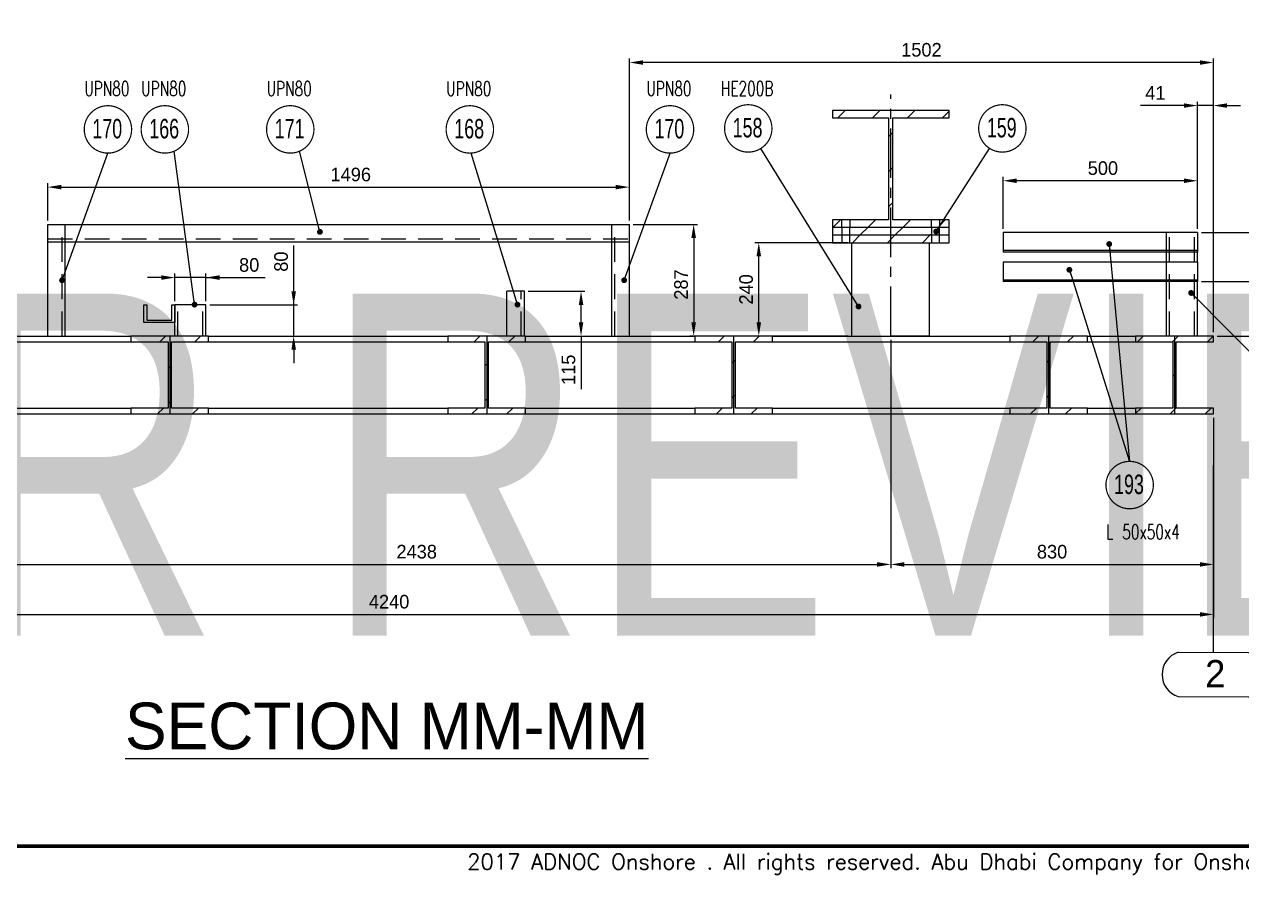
# Model space of a CAD drawing. Header units: millimetres. Extents: x 0 to 16187, y -20471 to 6290.
# Drawn here: x 4331.8 to 4644.8, y 2604.8 to 2823.4 of the extents above; entities that cross this region are included whole.
import ezdxf
from ezdxf.enums import TextEntityAlignment as Align

# ---------------------------------------------------------------- set-up
doc = ezdxf.new("R2018")
doc.units = ezdxf.units.MM
doc.header["$PDSIZE"] = -1
doc.linetypes.add('CENTERX2', pattern=[20.32, 12.7, -2.54, 2.54, -2.54])
doc.linetypes.add('HIDDEN', pattern=[9.525, 6.35, -3.175])
doc.layers.add('BORDER1', color=3, linetype='Continuous')
doc.layers.add('BORDER2', color=7, linetype='Continuous')
doc.styles.add('MtXpl_txt_shx', font='txt.shx', dxfattribs={"height": 0.2})
doc.styles.add('ROMANC', font='ROMANC', dxfattribs={"height": 5})
doc.styles.add('ROMAND-1', font='ic-romand.shx')
doc.styles.add('ROMANS', font='ROMANS.shx', dxfattribs={"width": 0.8})
doc.styles.add('ROMANT', font='ROMANT', dxfattribs={"height": 4})
doc.styles.add('SLDTEXTSTYLE2', font='TXT', dxfattribs={"width": 0.686449})
doc.dimstyles.new('AM_ISO', dxfattribs={"dimtxt": 3.5, "dimasz": 3.5, "dimexe": 1, "dimexo": 1, "dimgap": 1.5, "dimtad": 1, "dimdsep": 46, "dimtxsty": 'Standard', "dimcen": 0, "dimclrd": 1, "dimclre": 1, "dimclrt": 1, "dimadec": 0, "dimazin": 2, "dimtp": 0.1, "dimtm": 0.1, "dimtfac": 0.71, "dimtdec": 3, "dimtmove": 0, "dimatfit": 3, "dimfxl": 1, "dimlwd": -1, "dimlwe": -1, "dimarcsym": 1})
doc.dimstyles.new('AM_ISO$7', dxfattribs={"dimtxt": 3.5, "dimasz": 3.5, "dimexe": 1, "dimexo": 1, "dimgap": 1.5, "dimtad": 1, "dimtoh": 1, "dimdsep": 46, "dimtxsty": 'Standard', "dimcen": 0, "dimclrd": 1, "dimclre": 1, "dimclrt": 1, "dimadec": 0, "dimazin": 2, "dimtp": 0.1, "dimtm": 0.1, "dimtfac": 0.71, "dimtdec": 3, "dimtmove": 0, "dimatfit": 3, "dimfxl": 1, "dimlwd": -1, "dimlwe": -1, "dimarcsym": 1})
pattern_1 = [(45, (3646.741, 5892.411), (-4.490128, 4.490128), [])]

# ---------------------------------------------------------------- blocks, each defined once
blk = doc.blocks.new('_D_94')
at = {"color": 1, "linetype": 'ByBlock'}
for p, q in [((4634.47, 2769.87), (4667.45, 2769.87)), ((4666.45, 2746.77), (4666.45, 2766.37)), ((4638.57, 2743.27), (4667.45, 2743.27))]:
    blk.add_line(p, q, dxfattribs=at)
at = {"color": 1}
for points in [[(4667.03, 2766.37), (4665.86, 2766.37), (4666.45, 2769.87)], [(4665.86, 2746.77), (4667.03, 2746.77), (4666.45, 2743.27)]]:
    blk.add_solid(points, dxfattribs=at)
at = {"layer": 'Defpoints', "color": 0}
for p in [(4633.47, 2769.87), (4666.45, 2769.87), (4637.57, 2743.27)]:
    blk.add_point(p, dxfattribs=at)
at = {"color": 1, "insert": (4661.45, 2756.57), "char_height": 3.5, "attachment_point": 2, "rotation": 90}
blk.add_mtext('266', dxfattribs=at)
blk = doc.blocks.new('_D_95')
at = {"color": 1, "linetype": 'ByBlock'}
for p, q in [((4634.47, 2757.27), (4654.16, 2757.27)), ((4653.16, 2746.77), (4653.16, 2753.77)), ((4638.57, 2743.27), (4654.16, 2743.27))]:
    blk.add_line(p, q, dxfattribs=at)
at = {"color": 1}
for points in [[(4653.75, 2753.77), (4652.58, 2753.77), (4653.16, 2757.27)], [(4652.58, 2746.77), (4653.75, 2746.77), (4653.16, 2743.27)]]:
    blk.add_solid(points, dxfattribs=at)
at = {"layer": 'Defpoints', "color": 0}
for p in [(4633.47, 2757.27), (4653.16, 2757.27), (4637.57, 2743.27)]:
    blk.add_point(p, dxfattribs=at)
at = {"color": 1, "insert": (4648.16, 2750.27), "char_height": 3.5, "attachment_point": 2, "rotation": 90}
blk.add_mtext('140', dxfattribs=at)
blk = doc.blocks.new('_D_96')
at = {"color": 1, "linetype": 'ByBlock'}
for p, q in [((4583.47, 2770.87), (4583.47, 2784.2)), ((4629.97, 2783.2), (4586.97, 2783.2)), ((4633.47, 2770.87), (4633.47, 2784.2))]:
    blk.add_line(p, q, dxfattribs=at)
at = {"color": 1}
for points in [[(4586.97, 2783.78), (4586.97, 2782.61), (4583.47, 2783.2)], [(4629.97, 2782.61), (4629.97, 2783.78), (4633.47, 2783.2)]]:
    blk.add_solid(points, dxfattribs=at)
at = {"layer": 'Defpoints', "color": 0}
for p in [(4583.47, 2783.2), (4583.47, 2769.87), (4633.47, 2769.87)]:
    blk.add_point(p, dxfattribs=at)
at = {"color": 1, "insert": (4609.14, 2788.2), "char_height": 3.5, "attachment_point": 2}
blk.add_mtext('500', dxfattribs=at)
blk = doc.blocks.new('_D_97')
at = {"color": 1, "linetype": 'ByBlock'}
for p, q in [((4488.37, 2771.97), (4504.9, 2771.97)), ((4503.9, 2768.47), (4503.9, 2746.77)), ((4504.75, 2743.27), (4502.9, 2743.27))]:
    blk.add_line(p, q, dxfattribs=at)
at = {"color": 1}
for points in [[(4504.48, 2768.47), (4503.31, 2768.47), (4503.9, 2771.97)], [(4503.31, 2746.77), (4504.48, 2746.77), (4503.9, 2743.27)]]:
    blk.add_solid(points, dxfattribs=at)
at = {"layer": 'Defpoints', "color": 0}
for p in [(4487.37, 2771.97), (4503.9, 2743.27), (4505.75, 2743.27)]:
    blk.add_point(p, dxfattribs=at)
at = {"color": 1, "insert": (4498.9, 2756.52), "char_height": 3.5, "attachment_point": 2, "rotation": 90}
blk.add_mtext('287', dxfattribs=at)
blk = doc.blocks.new('_D_98')
at = {"color": 1, "linetype": 'ByBlock'}
for p, q in [((4337.77, 2772.97), (4337.77, 2782.56)), ((4341.27, 2781.56), (4483.87, 2781.56)), ((4487.37, 2772.97), (4487.37, 2782.56))]:
    blk.add_line(p, q, dxfattribs=at)
at = {"color": 1}
for points in [[(4341.27, 2782.15), (4341.27, 2780.98), (4337.77, 2781.56)], [(4483.87, 2780.98), (4483.87, 2782.15), (4487.37, 2781.56)]]:
    blk.add_solid(points, dxfattribs=at)
at = {"layer": 'Defpoints', "color": 0}
for p in [(4487.37, 2781.56), (4337.77, 2771.97), (4487.37, 2771.97)]:
    blk.add_point(p, dxfattribs=at)
at = {"color": 1, "insert": (4415.71, 2786.56), "char_height": 3.5, "attachment_point": 2}
blk.add_mtext('1496', dxfattribs=at)
blk = doc.blocks.new('_D_99')
at = {"color": 1, "linetype": 'ByBlock'}
for p, q in [((4401.03, 2751.27), (4401.03, 2766.52)), ((4401.03, 2754.77), (4401.03, 2758.27)), ((4379.47, 2751.27), (4402.03, 2751.27)), ((4401.03, 2743.27), (4401.03, 2751.27)), ((4379.47, 2743.27), (4402.03, 2743.27)), ((4401.03, 2739.77), (4401.03, 2736.27))]:
    blk.add_line(p, q, dxfattribs=at)
at = {"color": 1}
for points in [[(4400.45, 2754.77), (4401.61, 2754.77), (4401.03, 2751.27)], [(4401.61, 2739.77), (4400.45, 2739.77), (4401.03, 2743.27)]]:
    blk.add_solid(points, dxfattribs=at)
at = {"layer": 'Defpoints', "color": 0}
for p in [(4378.47, 2751.27), (4401.03, 2751.27), (4378.47, 2743.27)]:
    blk.add_point(p, dxfattribs=at)
at = {"color": 1, "insert": (4396.03, 2762.4), "char_height": 3.5, "attachment_point": 2, "rotation": 90}
blk.add_mtext('80', dxfattribs=at)
blk = doc.blocks.new('_D_100')
at = {"color": 1, "linetype": 'ByBlock'}
for p, q in [((4366.97, 2758.31), (4363.47, 2758.31)), ((4370.47, 2752.27), (4370.47, 2759.31)), ((4378.47, 2758.31), (4370.47, 2758.31)), ((4378.47, 2752.27), (4378.47, 2759.31)), ((4378.47, 2758.31), (4393.72, 2758.31)), ((4381.97, 2758.31), (4385.47, 2758.31))]:
    blk.add_line(p, q, dxfattribs=at)
at = {"color": 1}
for points in [[(4366.97, 2757.72), (4366.97, 2758.89), (4370.47, 2758.31)], [(4381.97, 2758.89), (4381.97, 2757.72), (4378.47, 2758.31)]]:
    blk.add_solid(points, dxfattribs=at)
at = {"layer": 'Defpoints', "color": 0}
for p in [(4370.47, 2758.31), (4370.47, 2751.27), (4378.47, 2751.27)]:
    blk.add_point(p, dxfattribs=at)
at = {"color": 1, "insert": (4389.59, 2763.31), "char_height": 3.5, "attachment_point": 2}
blk.add_mtext('80', dxfattribs=at)
blk = doc.blocks.new('_D_101')
at = {"color": 1, "linetype": 'ByBlock'}
for p, q in [((4461.37, 2754.77), (4475.93, 2754.77)), ((4474.93, 2746.77), (4474.93, 2751.27)), ((4473.93, 2743.27), (4473.93, 2743.27)), ((4474.93, 2743.27), (4474.93, 2729.6))]:
    blk.add_line(p, q, dxfattribs=at)
at = {"color": 1}
for points in [[(4475.52, 2751.27), (4474.35, 2751.27), (4474.93, 2754.77)], [(4474.35, 2746.77), (4475.52, 2746.77), (4474.93, 2743.27)]]:
    blk.add_solid(points, dxfattribs=at)
at = {"layer": 'Defpoints', "color": 0}
for p in [(4460.37, 2754.77), (4474.93, 2754.77), (4474.93, 2743.27)]:
    blk.add_point(p, dxfattribs=at)
at = {"color": 1, "insert": (4469.93, 2734.6), "char_height": 3.5, "attachment_point": 2, "rotation": 90}
blk.add_mtext('115', dxfattribs=at)
blk = doc.blocks.new('*D3825')
at = {"color": 1, "linetype": 'ByBlock'}
for p, q in [((4629.97, 2802.53), (4618.8, 2802.53)), ((4633.47, 2770.87), (4633.47, 2803.53)), ((4637.57, 2802.53), (4633.47, 2802.53)), ((4637.57, 2744.27), (4637.57, 2803.53)), ((4641.07, 2802.53), (4644.57, 2802.53))]:
    blk.add_line(p, q, dxfattribs=at)
at = {"color": 1}
for points in [[(4629.97, 2801.95), (4629.97, 2803.11), (4633.47, 2802.53)], [(4641.07, 2803.11), (4641.07, 2801.95), (4637.57, 2802.53)]]:
    blk.add_solid(points, dxfattribs=at)
at = {"layer": 'Defpoints', "color": 0}
for p in [(4633.47, 2802.53), (4633.47, 2769.87), (4637.57, 2743.27)]:
    blk.add_point(p, dxfattribs=at)
at = {"color": 1, "insert": (4622.63, 2805.78), "char_height": 3.5, "attachment_point": 5}
blk.add_mtext('41', dxfattribs=at)
blk = doc.blocks.new('*D3826')
at = {"color": 1, "linetype": 'ByBlock'}
for p, q in [((4487.37, 2772.97), (4487.37, 2814.59)), ((4637.57, 2744.27), (4637.57, 2814.59)), ((4634.07, 2813.59), (4490.87, 2813.59))]:
    blk.add_line(p, q, dxfattribs=at)
at = {"color": 1}
for points in [[(4490.87, 2814.17), (4490.87, 2813.01), (4487.37, 2813.59)], [(4634.07, 2813.01), (4634.07, 2814.17), (4637.57, 2813.59)]]:
    blk.add_solid(points, dxfattribs=at)
at = {"layer": 'Defpoints', "color": 0}
for p in [(4487.37, 2813.59), (4487.37, 2771.97), (4637.57, 2743.27)]:
    blk.add_point(p, dxfattribs=at)
at = {"color": 1, "insert": (4562.47, 2816.84), "char_height": 3.5, "attachment_point": 5}
blk.add_mtext('1502', dxfattribs=at)
blk = doc.blocks.new('*D3827')
at = {"color": 1, "linetype": 'ByBlock'}
for p, q in [((4310.77, 2742.27), (4310.77, 2683.56)), ((4554.57, 2742.27), (4554.57, 2683.56)), ((4314.27, 2684.56), (4551.07, 2684.56))]:
    blk.add_line(p, q, dxfattribs=at)
at = {"color": 1}
for points in [[(4314.27, 2685.14), (4314.27, 2683.97), (4310.77, 2684.56)], [(4551.07, 2683.97), (4551.07, 2685.14), (4554.57, 2684.56)]]:
    blk.add_solid(points, dxfattribs=at)
at = {"layer": 'Defpoints', "color": 0}
for p in [(4310.77, 2743.27), (4554.57, 2743.27), (4554.57, 2684.56)]:
    blk.add_point(p, dxfattribs=at)
at = {"color": 1, "insert": (4432.67, 2687.81), "char_height": 3.5, "attachment_point": 5}
blk.add_mtext('2438', dxfattribs=at)
blk = doc.blocks.new('*D3828')
at = {"color": 1, "linetype": 'ByBlock'}
for p, q in [((4554.57, 2742.27), (4554.57, 2683.56)), ((4637.57, 2722.27), (4637.57, 2683.56)), ((4558.07, 2684.56), (4634.07, 2684.56))]:
    blk.add_line(p, q, dxfattribs=at)
at = {"color": 1}
for points in [[(4558.07, 2685.14), (4558.07, 2683.97), (4554.57, 2684.56)], [(4634.07, 2683.97), (4634.07, 2685.14), (4637.57, 2684.56)]]:
    blk.add_solid(points, dxfattribs=at)
at = {"layer": 'Defpoints', "color": 0}
for p in [(4554.57, 2743.27), (4637.57, 2723.27), (4637.57, 2684.56)]:
    blk.add_point(p, dxfattribs=at)
at = {"color": 1, "insert": (4596.07, 2687.81), "char_height": 3.5, "attachment_point": 5}
blk.add_mtext('830', dxfattribs=at)
blk = doc.blocks.new('*U609')
at = {"layer": 'BORDER1', "color": 154, "true_color": 0x1859a9, "const_width": 1}
blk.add_lwpolyline([(1.81, 811), (1144, 811), (1144, 0), (0, 0), (0, 811)], close=True, dxfattribs=at)
at = {"layer": 'BORDER2', "color": 154, "true_color": 0x1859a9, "style": 'ROMANS'}
blk.add_text('2017 ADNOC Onshore . All rights reserved. Abu Dhabi Company for Onshore Petroleum Operations Ltd. Restricted Circulation', height=4, dxfattribs=at).set_placement((489.5, -2), align=Align.TOP_CENTER)
at = {"layer": 'BORDER2', "flags": 8}
for tag, height, style, p in [('REV-A', 3.24, 'ROMANS', (986.93, 140.25)), ('RE-A', 8.06, 'ROMANT', (1084.63, 7.17))]:
    blk.add_attdef(tag, text='', height=height, dxfattribs=dict(at, style=style)).set_placement(p, align=Align.CENTER)
at = {"layer": 'BORDER2', "style": 'ROMANS', "width": 3.830216}
blk.add_attdef('DATE-A', text='', height=3.24, dxfattribs=at).set_placement((995.51, 140.25), (1008.51, 140.25), align=Align.FIT)
at = {"layer": 'BORDER2'}
for tag, height, style, p in [('DRN-A', 3.24, 'ROMANS', (1018.38, 140.25)), ('CHD-A', 3.24, 'ROMANS', (1032.35, 140.25)), ('APD-A', 3.24, 'ROMANS', (1046.64, 140.25)), ('CONS_CONT_VEND', 4.2, 'ROMANC', (1061.39, 72.83))]:
    blk.add_attdef(tag, text='', height=height, dxfattribs=dict(at, style=style)).set_placement(p, align=Align.CENTER)
at = {"layer": 'BORDER2', "style": 'ROMANS', "width": 0.8}
for tag, p, height in [('1:X', (997.23, 122.55), 3.5), ('LOC', (1042.74, 122.55), 3.5), ('PROJ_NO', (1118.64, 122.55), 3.5), ('CONS_DRG_NO', (1011, 63), 3)]:
    blk.add_attdef(tag, p, '', height=height, dxfattribs=at)
at = {"layer": 'BORDER2', "lineweight": 30, "width": 0.8, "flags": 104}
blk.add_attdef('COMMENTS-A', text='', height=2.2, dxfattribs=at).set_placement((1055.21, 142.07), align=Align.MIDDLE_LEFT)
at = {"layer": 'BORDER2', "style": 'ROMANS', "width": 0.8}
for tag, p in [('PROJECT_TITLE_1', (1061.07, 55.35)), ('PROJECT_TITLE_2', (1061.07, 49.3))]:
    blk.add_attdef(tag, text='', height=3.5, dxfattribs=at).set_placement(p, align=Align.MIDDLE)
at = {"layer": 'BORDER2', "style": 'ROMANT', "width": 0.8}
for tag, p in [('DRG_TITLE_1', (1061.07, 36.31)), ('DRG_TITLE_2', (1061.07, 28.31)), ('DRG_TITLE_3', (1061.07, 20.31))]:
    blk.add_attdef(tag, text='', height=5, dxfattribs=at).set_placement(p, align=Align.CENTER)
at = {"layer": 'BORDER2', "style": 'ROMANT'}
for tag, p in [('AR', (995, 7.17)), ('PA', (1011.74, 7.17)), ('DC', (1028.45, 7.17)), ('TS', (1120.84, 7.17))]:
    blk.add_attdef(tag, p, '', height=8.06, dxfattribs=at)
for tag, p in [('SRNO', (1074.7, 7.17)), ('SH', (1115.8, 7.18))]:
    blk.add_attdef(tag, text='', height=8.06, dxfattribs=at).set_placement(p, align=Align.RIGHT)
at = {"layer": 'BORDER2', "style": 'ROMANS', "flags": 2}
blk.add_attdef('TB_VERSION', text='', height=2, dxfattribs=at).set_placement((1, -1), align=Align.TOP_LEFT)
blk = doc.blocks.new('*D4458')
at = {"color": 1, "linetype": 'ByBlock'}
for p, q in [((4213.57, 2722.27), (4213.57, 2670.7)), ((4637.57, 2722.27), (4637.57, 2670.7)), ((4217.07, 2671.7), (4634.07, 2671.7))]:
    blk.add_line(p, q, dxfattribs=at)
at = {"color": 1}
for points in [[(4217.07, 2672.29), (4217.07, 2671.12), (4213.57, 2671.7)], [(4634.07, 2671.12), (4634.07, 2672.29), (4637.57, 2671.7)]]:
    blk.add_solid(points, dxfattribs=at)
at = {"layer": 'Defpoints', "color": 0}
for p in [(4213.57, 2723.27), (4637.57, 2723.27), (4637.57, 2671.7)]:
    blk.add_point(p, dxfattribs=at)
at = {"color": 1, "insert": (4425.57, 2674.95), "char_height": 3.5, "attachment_point": 5}
blk.add_mtext('4240', dxfattribs=at)
blk = doc.blocks.new('A$7E931B1717392B2')
at = {"color": 1, "linetype": 'Continuous', "lineweight": 25}
for p, q in [((13.2, 11.43), (13.2, 59.5)), ((4.14, 0.09), (22.29, 0.01))]:
    blk.add_line(p, q, dxfattribs=at)
at = {"color": 1, "ltscale": 0.2}
blk.add_line((4.15, 11.48), (22.25, 11.39), dxfattribs=at)
for centre, radius, start, end in [((5.98, 5.79), 5.98, 107.869, 252.0246), ((20.4, 5.69), 5.99, 287.9651, 71.9697)]:
    blk.add_arc(centre, radius, start, end, dxfattribs=at)
at = {"color": 1, "linetype": 'Continuous', "lineweight": 25}
blk.add_text('2', height=7, rotation=359.9537, dxfattribs=at).set_placement((11.06, 2.5))
blk = doc.blocks.new('*D5796')
at = {"color": 1, "linetype": 'ByBlock'}
for p, q in [((4543.57, 2767.27), (4519.64, 2767.27)), ((4520.64, 2746.77), (4520.64, 2763.77)), ((4543.57, 2743.27), (4519.64, 2743.27))]:
    blk.add_line(p, q, dxfattribs=at)
at = {"color": 1}
for points in [[(4521.22, 2763.77), (4520.06, 2763.77), (4520.64, 2767.27)], [(4520.06, 2746.77), (4521.22, 2746.77), (4520.64, 2743.27)]]:
    blk.add_solid(points, dxfattribs=at)
at = {"layer": 'Defpoints', "color": 0}
for p in [(4520.64, 2767.27), (4544.57, 2767.27), (4544.57, 2743.27)]:
    blk.add_point(p, dxfattribs=at)
at = {"color": 1, "insert": (4517.39, 2755.27), "char_height": 3.5, "attachment_point": 5, "rotation": 90}
blk.add_mtext('240', dxfattribs=at)

msp = doc.modelspace()

# ---------------------------------------------------------------- hatches: boundary and pattern name
at = {"linetype": 'Continuous', "lineweight": 18}
h = msp.add_hatch(dxfattribs=at)
h.set_pattern_fill('ANSI31', scale=2, style=0)
h.set_pattern_definition(pattern_1)
h.paths.add_polyline_path([(4565.03732, 2771.27042), (4565.03732, 2773.17042), (4555.11536, 2773.17042), (4555.11536, 2799.37042), (4569.56536, 2799.37042), (4569.56536, 2801.27042), (4539.56536, 2801.27042), (4539.56536, 2799.37042), (4554.01536, 2799.37042), (4554.01536, 2773.17042), (4544.0934, 2773.17042), (4544.0934, 2771.27042)], flags=0)
h = msp.add_hatch(dxfattribs=at)
h.set_pattern_fill('ANSI31', scale=2, style=0)
h.set_pattern_definition(pattern_1)
h.paths.add_polyline_path([(4542.03732, 2771.27042), (4542.03732, 2773.17042), (4539.56536, 2773.17042), (4539.56536, 2771.27042)], flags=0)
h = msp.add_hatch(dxfattribs=at)
h.set_pattern_fill('ANSI31', scale=2, style=0)
h.set_pattern_definition(pattern_1)
h.paths.add_polyline_path([(4542.03732, 2771.27042), (4539.56536, 2771.27042), (4539.56536, 2769.27042), (4542.03732, 2769.27042)], flags=0)
h = msp.add_hatch(dxfattribs=at)
h.set_pattern_fill('ANSI31', scale=2, style=0)
h.set_pattern_definition(pattern_1)
h.paths.add_polyline_path([(4544.0934, 2771.27042), (4544.0934, 2769.27042), (4565.03732, 2769.27042), (4565.03732, 2771.27042)], flags=0)
h = msp.add_hatch(dxfattribs=at)
h.set_pattern_fill('ANSI31', scale=2, style=0)
h.set_pattern_definition(pattern_1)
h.paths.add_polyline_path([(4567.0934, 2773.17042), (4567.0934, 2771.27042), (4569.56536, 2771.27042), (4569.56536, 2773.17042)], flags=0)
h = msp.add_hatch(dxfattribs=at)
h.set_pattern_fill('ANSI31', scale=2, style=0)
h.set_pattern_definition(pattern_1)
h.paths.add_polyline_path([(4544.0934, 2769.27042), (4544.0934, 2767.27042), (4565.03732, 2767.27042), (4565.03732, 2769.27042)], flags=0)
h = msp.add_hatch(dxfattribs=at)
h.set_pattern_fill('ANSI31', scale=2, style=0)
h.set_pattern_definition(pattern_1)
h.paths.add_polyline_path([(4369.16536, 2723.27042), (4369.16536, 2743.27042), (4359.16536, 2743.27042), (4359.16536, 2741.77042), (4368.71536, 2741.77042), (4368.71536, 2724.77042), (4359.16536, 2724.77042), (4359.16536, 2723.27042)], flags=0)
h = msp.add_hatch(dxfattribs=at)
h.set_pattern_fill('ANSI31', scale=2, style=0)
h.set_pattern_definition(pattern_1)
h.paths.add_polyline_path([(4379.16536, 2741.77042), (4379.16536, 2743.27042), (4369.16536, 2743.27042), (4369.16536, 2723.27042), (4379.16536, 2723.27042), (4379.16536, 2724.77042), (4369.61536, 2724.77042), (4369.61536, 2741.77042)], flags=0)
h = msp.add_hatch(dxfattribs=at)
h.set_pattern_fill('ANSI31', scale=2, style=0)
h.set_pattern_definition(pattern_1)
h.paths.add_polyline_path([(4450.66536, 2723.27042), (4450.66536, 2743.27042), (4440.66536, 2743.27042), (4440.66536, 2741.77042), (4450.21536, 2741.77042), (4450.21536, 2724.77042), (4440.66536, 2724.77042), (4440.66536, 2723.27042)], flags=0)
h = msp.add_hatch(dxfattribs=at)
h.set_pattern_fill('ANSI31', scale=2, style=0)
h.set_pattern_definition(pattern_1)
h.paths.add_polyline_path([(4460.66536, 2741.77042), (4460.66536, 2743.27042), (4450.66536, 2743.27042), (4450.66536, 2723.27042), (4460.66536, 2723.27042), (4460.66536, 2724.77042), (4451.11536, 2724.77042), (4451.11536, 2741.77042)], flags=0)
h = msp.add_hatch(dxfattribs=at)
h.set_pattern_fill('ANSI31', scale=2, style=0)
h.set_pattern_definition(pattern_1)
h.paths.add_polyline_path([(4514.16536, 2723.27042), (4514.16536, 2743.27042), (4504.16536, 2743.27042), (4504.16536, 2741.77042), (4513.71536, 2741.77042), (4513.71536, 2724.77042), (4504.16536, 2724.77042), (4504.16536, 2723.27042)], flags=0)
h = msp.add_hatch(dxfattribs=at)
h.set_pattern_fill('ANSI31', scale=2, style=0)
h.set_pattern_definition(pattern_1)
h.paths.add_polyline_path([(4524.16536, 2741.77042), (4524.16536, 2743.27042), (4514.16536, 2743.27042), (4514.16536, 2723.27042), (4524.16536, 2723.27042), (4524.16536, 2724.77042), (4514.61536, 2724.77042), (4514.61536, 2741.77042)], flags=0)
h = msp.add_hatch(dxfattribs=at)
h.set_pattern_fill('ANSI31', scale=2, style=0)
h.set_pattern_definition(pattern_1)
h.paths.add_polyline_path([(4595.16536, 2723.27042), (4595.16536, 2743.27042), (4585.16536, 2743.27042), (4585.16536, 2741.77042), (4594.71536, 2741.77042), (4594.71536, 2724.77042), (4585.16536, 2724.77042), (4585.16536, 2723.27042)], flags=0)
h = msp.add_hatch(dxfattribs=at)
h.set_pattern_fill('ANSI31', scale=2, style=0)
h.set_pattern_definition(pattern_1)
h.paths.add_polyline_path([(4605.16536, 2741.77042), (4605.16536, 2743.27042), (4595.16536, 2743.27042), (4595.16536, 2723.27042), (4605.16536, 2723.27042), (4605.16536, 2724.77042), (4595.61536, 2724.77042), (4595.61536, 2741.77042)], flags=0)
h = msp.add_hatch(dxfattribs=at)
h.set_pattern_fill('ANSI31', scale=2, style=0)
h.set_pattern_definition(pattern_1)
h.paths.add_polyline_path([(4627.56536, 2723.27042), (4627.56536, 2743.27042), (4617.56536, 2743.27042), (4617.56536, 2741.77042), (4627.11536, 2741.77042), (4627.11536, 2724.77042), (4617.56536, 2724.77042), (4617.56536, 2723.27042)], flags=0)
h = msp.add_hatch(dxfattribs=at)
h.set_pattern_fill('ANSI31', scale=2, style=0)
h.set_pattern_definition(pattern_1)
h.paths.add_polyline_path([(4637.56536, 2743.27042), (4627.56536, 2743.27042), (4627.56536, 2723.27042), (4637.56536, 2723.27042), (4637.56536, 2724.77042), (4628.01536, 2724.77042), (4628.01536, 2741.77042), (4637.56536, 2741.77042)], flags=0)

# ---------------------------------------------------------------- linework, layer by layer
at = {"color": 3, "linetype": 'CENTERX2', "lineweight": 25}
msp.add_line((4554.56536, 2743.27042), (4554.56536, 2805.40755), dxfattribs=at)
at = {"color": 7, "linetype": 'Continuous', "lineweight": 25}
for p, q in [((4539.56536, 2801.27042), (4539.56536, 2799.37042)), ((4569.56536, 2801.27042), (4539.56536, 2801.27042)), ((4539.56536, 2799.37042), (4554.01536, 2799.37042)), ((4554.01536, 2799.37042), (4554.01536, 2773.17042)), ((4555.11536, 2799.37042), (4569.56536, 2799.37042)), ((4555.11536, 2773.17042), (4555.11536, 2799.37042)), ((4569.56536, 2799.37042), (4569.56536, 2801.27042)), ((4337.76536, 2767.47042), (4337.76536, 2771.97042)), ((4337.76536, 2771.97042), (4487.36536, 2771.97042)), ((4487.36536, 2767.47042), (4487.36536, 2771.97042)), ((4539.56536, 2773.17042), (4539.56536, 2771.27042)), ((4542.03732, 2773.17042), (4539.56536, 2773.17042)), ((4539.56536, 2771.27042), (4542.03732, 2771.27042)), ((4539.56536, 2771.27042), (4539.56536, 2769.27042)), ((4542.03732, 2771.27042), (4542.03732, 2773.17042)), ((4544.0934, 2773.17042), (4542.03732, 2773.17042)), ((4542.03732, 2771.27042), (4544.0934, 2771.27042)), ((4542.03732, 2771.27042), (4542.03732, 2769.27042)), ((4544.0934, 2773.17042), (4544.0934, 2771.27042)), ((4554.01536, 2773.17042), (4544.0934, 2773.17042)), ((4544.0934, 2771.27042), (4565.03732, 2771.27042)), ((4544.0934, 2769.27042), (4544.0934, 2771.27042)), ((4565.03732, 2773.17042), (4555.11536, 2773.17042)), ((4565.03732, 2771.27042), (4565.03732, 2773.17042)), ((4567.0934, 2773.17042), (4565.03732, 2773.17042)), ((4565.03732, 2771.27042), (4567.0934, 2771.27042)), ((4565.03732, 2771.27042), (4565.03732, 2769.27042)), ((4569.56536, 2773.17042), (4567.0934, 2773.17042)), ((4567.0934, 2773.17042), (4567.0934, 2771.27042)), ((4567.0934, 2771.27042), (4569.56536, 2771.27042)), ((4567.0934, 2769.27042), (4567.0934, 2771.27042)), ((4569.56536, 2771.27042), (4569.56536, 2773.17042)), ((4569.56536, 2769.27042), (4569.56536, 2771.27042)), ((4337.76536, 2767.47042), (4487.36536, 2767.47042)), ((4337.76536, 2743.27042), (4337.76536, 2767.47042)), ((4342.26536, 2743.27042), (4342.26536, 2767.47042)), ((4482.86536, 2743.27042), (4482.86536, 2767.47042)), ((4487.36536, 2743.27042), (4487.36536, 2767.47042)), ((4539.56536, 2769.27042), (4542.03732, 2769.27042)), ((4539.56536, 2769.27042), (4539.56536, 2767.27042)), ((4542.03732, 2769.27042), (4544.0934, 2769.27042)), ((4542.03732, 2769.27042), (4542.03732, 2767.27042)), ((4544.0934, 2769.27042), (4565.03732, 2769.27042)), ((4544.0934, 2767.27042), (4544.0934, 2769.27042)), ((4565.03732, 2769.27042), (4567.0934, 2769.27042)), ((4565.03732, 2769.27042), (4565.03732, 2767.27042)), ((4567.0934, 2769.27042), (4569.56536, 2769.27042)), ((4567.0934, 2767.27042), (4567.0934, 2769.27042)), ((4569.56536, 2767.27042), (4569.56536, 2769.27042)), ((4633.46536, 2769.87042), (4583.46536, 2769.87042)), ((4583.46536, 2769.87042), (4583.46536, 2765.27042)), ((4633.46536, 2769.87042), (4633.46536, 2765.27042)), ((4539.56536, 2767.27042), (4542.03732, 2767.27042)), ((4542.03732, 2767.27042), (4544.0934, 2767.27042)), ((4544.0934, 2767.27042), (4565.03732, 2767.27042)), ((4544.56536, 2743.27042), (4544.56536, 2767.27042)), ((4564.56536, 2743.27042), (4564.56536, 2767.27042)), ((4565.03732, 2767.27042), (4567.0934, 2767.27042)), ((4567.0934, 2767.27042), (4569.56536, 2767.27042)), ((4633.46536, 2765.27042), (4583.46536, 2765.27042)), ((4583.46536, 2765.27042), (4583.46536, 2764.87042)), ((4633.46536, 2764.87042), (4583.46536, 2764.87042)), ((4625.46536, 2762.27042), (4625.46536, 2764.87042)), ((4633.46536, 2765.27042), (4633.46536, 2764.87042)), ((4633.46536, 2762.27042), (4633.46536, 2764.87042)), ((4633.46536, 2762.27042), (4583.46536, 2762.27042)), ((4583.46536, 2762.27042), (4583.46536, 2757.67042)), ((4633.46536, 2762.27042), (4633.46536, 2757.67042)), ((4633.46536, 2757.67042), (4583.46536, 2757.67042)), ((4583.46536, 2757.67042), (4583.46536, 2757.27042)), ((4633.46536, 2757.27042), (4583.46536, 2757.27042)), ((4625.46536, 2743.27042), (4625.46536, 2757.27042)), ((4633.46536, 2757.67042), (4633.46536, 2757.27042)), ((4633.46536, 2743.27042), (4633.46536, 2757.27042)), ((4460.36536, 2754.77042), (4455.86536, 2754.77042)), ((4455.86536, 2743.27042), (4455.86536, 2754.77042)), ((4460.36536, 2743.27042), (4460.36536, 2754.77042)), ((4362.46536, 2751.27042), (4363.26536, 2751.27042)), ((4362.46536, 2746.77042), (4362.46536, 2751.27042)), ((4363.26536, 2751.27042), (4363.26536, 2747.37042)), ((4369.66536, 2747.37042), (4369.66536, 2751.27042)), ((4369.66536, 2751.27042), (4370.46536, 2751.27042)), ((4370.46536, 2751.27042), (4370.46536, 2746.77042)), ((4370.46536, 2743.27042), (4370.46536, 2751.27042)), ((4378.46536, 2751.27042), (4370.46536, 2751.27042)), ((4378.46536, 2743.27042), (4378.46536, 2751.27042)), ((4370.46536, 2746.77042), (4362.46536, 2746.77042)), ((4363.26536, 2747.37042), (4369.66536, 2747.37042)), ((4315.66536, 2743.27042), (4359.16536, 2743.27042)), ((4359.16536, 2743.27042), (4359.16536, 2741.77042)), ((4369.16536, 2743.27042), (4359.16536, 2743.27042)), ((4379.16536, 2743.27042), (4369.16536, 2743.27042)), ((4369.16536, 2743.27042), (4369.16536, 2723.27042)), ((4379.16536, 2741.77042), (4379.16536, 2743.27042)), ((4379.16536, 2743.27042), (4440.66536, 2743.27042)), ((4440.66536, 2743.27042), (4440.66536, 2741.77042)), ((4450.66536, 2743.27042), (4440.66536, 2743.27042)), ((4450.66536, 2743.27042), (4450.66536, 2723.27042)), ((4460.66536, 2743.27042), (4450.66536, 2743.27042)), ((4460.66536, 2741.77042), (4460.66536, 2743.27042)), ((4460.66536, 2743.27042), (4504.16536, 2743.27042)), ((4504.16536, 2743.27042), (4504.16536, 2741.77042)), ((4514.16536, 2743.27042), (4504.16536, 2743.27042)), ((4524.16536, 2743.27042), (4514.16536, 2743.27042)), ((4514.16536, 2743.27042), (4514.16536, 2723.27042)), ((4524.16536, 2741.77042), (4524.16536, 2743.27042)), ((4524.16536, 2743.27042), (4585.16536, 2743.27042)), ((4544.56536, 2743.27042), (4554.56536, 2743.27042)), ((4564.56536, 2743.27042), (4554.56536, 2743.27042)), ((4585.16536, 2743.27042), (4585.16536, 2741.77042)), ((4595.16536, 2743.27042), (4585.16536, 2743.27042)), ((4605.16536, 2743.27042), (4595.16536, 2743.27042)), ((4595.16536, 2743.27042), (4595.16536, 2723.27042)), ((4605.16536, 2741.77042), (4605.16536, 2743.27042)), ((4605.16536, 2743.27042), (4617.56536, 2743.27042)), ((4617.56536, 2743.27042), (4617.56536, 2741.77042)), ((4627.56536, 2743.27042), (4617.56536, 2743.27042)), ((4627.56536, 2743.27042), (4627.56536, 2723.27042)), ((4637.56536, 2743.27042), (4627.56536, 2743.27042)), ((4637.56536, 2741.77042), (4637.56536, 2743.27042)), ((4315.66536, 2741.77042), (4359.16536, 2741.77042)), ((4359.16536, 2741.77042), (4368.71536, 2741.77042)), ((4368.71536, 2741.77042), (4368.71536, 2724.77042)), ((4369.61536, 2741.77042), (4379.16536, 2741.77042)), ((4369.61536, 2724.77042), (4369.61536, 2741.77042)), ((4379.16536, 2741.77042), (4440.66536, 2741.77042)), ((4440.66536, 2741.77042), (4450.21536, 2741.77042)), ((4450.21536, 2741.77042), (4450.21536, 2724.77042)), ((4451.11536, 2741.77042), (4460.66536, 2741.77042)), ((4451.11536, 2724.77042), (4451.11536, 2741.77042)), ((4460.66536, 2741.77042), (4504.16536, 2741.77042)), ((4504.16536, 2741.77042), (4513.71536, 2741.77042)), ((4513.71536, 2741.77042), (4513.71536, 2724.77042)), ((4514.61536, 2741.77042), (4524.16536, 2741.77042)), ((4514.61536, 2724.77042), (4514.61536, 2741.77042)), ((4524.16536, 2741.77042), (4585.16536, 2741.77042)), ((4585.16536, 2741.77042), (4594.71536, 2741.77042)), ((4594.71536, 2741.77042), (4594.71536, 2724.77042)), ((4595.61536, 2741.77042), (4605.16536, 2741.77042)), ((4595.61536, 2724.77042), (4595.61536, 2741.77042)), ((4605.16536, 2741.77042), (4617.56536, 2741.77042)), ((4617.56536, 2741.77042), (4627.11536, 2741.77042)), ((4627.11536, 2741.77042), (4627.11536, 2724.77042)), ((4628.01536, 2741.77042), (4637.56536, 2741.77042)), ((4628.01536, 2724.77042), (4628.01536, 2741.77042)), ((4315.66536, 2724.77042), (4359.16536, 2724.77042)), ((4359.16536, 2724.77042), (4359.16536, 2723.27042)), ((4368.71536, 2724.77042), (4359.16536, 2724.77042)), ((4379.16536, 2724.77042), (4369.61536, 2724.77042)), ((4379.16536, 2723.27042), (4379.16536, 2724.77042)), ((4379.16536, 2724.77042), (4440.66536, 2724.77042)), ((4440.66536, 2724.77042), (4440.66536, 2723.27042)), ((4450.21536, 2724.77042), (4440.66536, 2724.77042)), ((4460.66536, 2724.77042), (4451.11536, 2724.77042)), ((4460.66536, 2723.27042), (4460.66536, 2724.77042)), ((4460.66536, 2724.77042), (4504.16536, 2724.77042)), ((4504.16536, 2724.77042), (4504.16536, 2723.27042)), ((4513.71536, 2724.77042), (4504.16536, 2724.77042)), ((4524.16536, 2724.77042), (4514.61536, 2724.77042)), ((4524.16536, 2723.27042), (4524.16536, 2724.77042)), ((4524.16536, 2724.77042), (4585.16536, 2724.77042)), ((4585.16536, 2724.77042), (4585.16536, 2723.27042)), ((4594.71536, 2724.77042), (4585.16536, 2724.77042)), ((4605.16536, 2724.77042), (4595.61536, 2724.77042)), ((4605.16536, 2723.27042), (4605.16536, 2724.77042)), ((4605.16536, 2724.77042), (4617.56536, 2724.77042)), ((4617.56536, 2724.77042), (4617.56536, 2723.27042)), ((4627.11536, 2724.77042), (4617.56536, 2724.77042)), ((4637.56536, 2724.77042), (4628.01536, 2724.77042)), ((4637.56536, 2723.27042), (4637.56536, 2724.77042)), ((4315.66536, 2723.27042), (4359.16536, 2723.27042)), ((4359.16536, 2723.27042), (4369.16536, 2723.27042)), ((4369.16536, 2723.27042), (4379.16536, 2723.27042)), ((4379.16536, 2723.27042), (4440.66536, 2723.27042)), ((4440.66536, 2723.27042), (4450.66536, 2723.27042)), ((4450.66536, 2723.27042), (4460.66536, 2723.27042)), ((4460.66536, 2723.27042), (4504.16536, 2723.27042)), ((4504.16536, 2723.27042), (4514.16536, 2723.27042)), ((4514.16536, 2723.27042), (4524.16536, 2723.27042)), ((4524.16536, 2723.27042), (4585.16536, 2723.27042)), ((4585.16536, 2723.27042), (4595.16536, 2723.27042)), ((4595.16536, 2723.27042), (4605.16536, 2723.27042)), ((4605.16536, 2723.27042), (4617.56536, 2723.27042)), ((4617.56536, 2723.27042), (4627.56536, 2723.27042)), ((4627.56536, 2723.27042), (4637.56536, 2723.27042))]:
    msp.add_line(p, q, dxfattribs=at)
at = {"color": 2, "linetype": 'HIDDEN', "lineweight": 25}
for p, q in [((4341.46536, 2743.27042), (4341.46536, 2771.97042)), ((4342.26536, 2767.47042), (4342.26536, 2771.97042)), ((4482.86536, 2767.47042), (4482.86536, 2771.97042)), ((4483.66536, 2743.27042), (4483.66536, 2771.97042)), ((4337.76536, 2768.27042), (4487.36536, 2768.27042)), ((4626.26536, 2743.27042), (4626.26536, 2769.87042)), ((4632.66536, 2743.27042), (4632.66536, 2769.87042)), ((4459.56536, 2743.27042), (4459.56536, 2754.77042)), ((4371.26536, 2743.27042), (4371.26536, 2751.27042)), ((4377.66536, 2743.27042), (4377.66536, 2751.27042))]:
    msp.add_line(p, q, dxfattribs=at)
for p, q in [((4625.46536, 2764.87042), (4625.46536, 2769.87042)), ((4625.46536, 2757.27042), (4625.46536, 2762.27042))]:
    msp.add_line(p, q)
at = {"color": 2, "const_width": 0.3125}
for points in [[(4347.16691, 2796.40126, -1), (4359.35441, 2796.40126, -1)], [(4361.80697, 2796.40126, -1), (4373.99447, 2796.40126, -1)], [(4394.0551, 2796.40126, -1), (4406.2426, 2796.40126, -1)], [(4440.24042, 2796.3933, -1), (4452.42792, 2796.3933, -1)], [(4491.72099, 2796.40126, -1), (4503.90849, 2796.40126, -1)], [(4511.84069, 2796.65257, -1), (4524.02819, 2796.65257, -1)], [(4577.19179, 2796.65257, -1), (4589.37929, 2796.65257, -1)]]:
    msp.add_lwpolyline(points, format="xyb", close=True, dxfattribs=at)
at = {"color": 4, "const_width": 0.3125}
msp.add_lwpolyline([(4609.92604, 2704.95677, -1), (4622.11354, 2704.95677, -1)], format="xyb", close=True, dxfattribs=at)

# ---------------------------------------------------------------- block references
msp.add_blockref('A$7E931B1717392B2', (4624.36386, 2650.48189))
at = {"layer": 'BORDER1'}
ref = msp.add_blockref('*U609', (2751.74575, 2612.13313), dxfattribs=at)
lines = msp.add_mtext('\\W0.80000;ISSUED FOR REVIEW\\P', dxfattribs={"layer": 'BORDER2', "insert": (3806.95572, 2754.20756), "char_height": 88, "attachment_point": 1})
ref.add_attrib('COMMENTS-A', '', (3806.95572, 2754.20756), dxfattribs={"flags": 104}).embed_mtext(lines)
msp.add_blockref('*U609', (4127.45492, 2612.13313), dxfattribs=at)

# ---------------------------------------------------------------- texts
at = {"color": 2, "lineweight": 25, "style": 'MtXpl_txt_shx', "width": 0.6875}
for s, p in [('UPN80', (4347.1825, 2805.01405)), ('UPN80', (4361.82256, 2805.01405)), ('UPN80', (4394.07069, 2805.01405)), ('UPN80', (4440.25601, 2805.00609)), ('UPN80', (4491.73659, 2805.01405)), ('HE200B', (4510.90372, 2805.05588))]:
    msp.add_text(s, height=3.75, dxfattribs=at).set_placement(p)
at = {"color": 2, "lineweight": 25, "style": 'SLDTEXTSTYLE2', "width": 0.686449}
for s, p in [('170', (4353.09419, 2796.59424)), ('166', (4367.73424, 2796.59424)), ('171', (4399.98237, 2796.59424)), ('168', (4446.16769, 2796.58627)), ('170', (4497.64827, 2796.59424)), ('158', (4517.76797, 2796.84554)), ('159', (4583.11906, 2796.84554))]:
    msp.add_text(s, height=5, dxfattribs=at).set_placement(p, align=Align.MIDDLE_CENTER)
at = {"color": 4, "lineweight": 25, "style": 'SLDTEXTSTYLE2', "width": 0.686449}
msp.add_text('193', height=5, dxfattribs=at).set_placement((4615.85331, 2705.14974), align=Align.MIDDLE_CENTER)
at = {"color": 4, "lineweight": 25, "style": 'MtXpl_txt_shx', "width": 0.6875}
msp.add_text('L 50x50x4', height=3.75, dxfattribs=at).set_placement((4609.94163, 2691.05481))
at = {"color": 7, "style": 'ROMAND-1'}
msp.add_text('%%USECTION MM-MM', height=12, dxfattribs=at).set_placement((4357.65096, 2637.02964))

# ---------------------------------------------------------------- dimensions: what is measured, and where the dimension line sits
for base, p1, p2, picture, middle in [((4487.36536, 2813.59069), (4637.56536, 2743.27042), (4487.36536, 2771.97042), '*D3826', (4562.46536, 2816.84069)), ((4633.46536, 2802.52838), (4637.56536, 2743.27042), (4633.46536, 2769.87042), '*D3825', (4622.63202, 2805.77838)), ((4554.56536, 2684.55703), (4310.76536, 2743.27042), (4554.56536, 2743.27042), '*D3827', (4432.66536, 2687.80703)), ((4637.56536, 2684.55703), (4554.56536, 2743.27042), (4637.56536, 2723.27042), '*D3828', (4596.06536, 2687.80703)), ((4637.56536, 2671.7032), (4213.56536, 2723.27042), (4637.56536, 2723.27042), '*D4458', (4425.56536, 2674.9532))]:
    dim = msp.add_linear_dim(base=base, p1=p1, p2=p2, dimstyle='AM_ISO', override={"dimtxt": 3.5, "dimlfac": 10})
    dim.commit()
    dim.dimension.update_dxf_attribs({"geometry": picture, "text_midpoint": middle})
for base, p1, p2, picture, middle in [((4487.36536, 2781.56417), (4337.76536, 2771.97042), (4487.36536, 2771.97042), '_D_98', (4415.70711, 2781.56417)), ((4583.46536, 2783.19694), (4633.46536, 2769.87042), (4583.46536, 2769.87042), '_D_96', (4609.14323, 2783.19694)), ((4370.46536, 2758.30576), (4378.46536, 2751.27042), (4370.46536, 2751.27042), '_D_100', (4389.59036, 2758.30576))]:
    dim = msp.add_linear_dim(base=base, p1=p1, p2=p2, dimstyle='AM_ISO', override={"dimtxt": 3.5, "dimlfac": 10})
    dim.commit()
    dim.dimension.update_dxf_attribs({"geometry": picture, "text_midpoint": middle, "dimtype": 160})
for base, p1, p2, picture, middle in [((4503.89622, 2743.27042), (4487.36536, 2771.97042), (4505.7528, 2743.27042), '_D_97', (4503.89622, 2756.51904)), ((4666.4471, 2769.87042), (4637.56536, 2743.27042), (4633.46536, 2769.87042), '_D_94', (4666.4471, 2756.57042)), ((4401.0288, 2751.27042), (4378.46536, 2743.27042), (4378.46536, 2751.27042), '_D_99', (4401.0288, 2762.39542)), ((4653.16295, 2757.27042), (4637.56536, 2743.27042), (4633.46536, 2757.27042), '_D_95', (4653.16295, 2750.27042)), ((4474.93199, 2754.77042), (4474.93199, 2743.27042), (4460.36536, 2754.77042), '_D_101', (4474.93199, 2734.59824))]:
    dim = msp.add_linear_dim(base=base, p1=p1, p2=p2, angle=90, dimstyle='AM_ISO', override={"dimtxt": 3.5, "dimlfac": 10})
    dim.commit()
    dim.dimension.update_dxf_attribs({"geometry": picture, "text_midpoint": middle, "dimtype": 160})
dim = msp.add_linear_dim(base=(4520.63956, 2767.27042), p1=(4544.56536, 2743.27042), p2=(4544.56536, 2767.27042), angle=90, dimstyle='AM_ISO', override={"dimtxt": 3.5, "dimlfac": 10})
dim.commit()
dim.dimension.update_dxf_attribs({"geometry": '*D5796', "text_midpoint": (4517.38956, 2755.27042)})

# ---------------------------------------------------------------- leaders
at = {"color": 2}
for points in [[(4341.46536, 2757.62042), (4353.26066, 2790.30751)], [(4375.53399, 2751.35519), (4370.30086, 2790.80009)], [(4407.78212, 2770.04466), (4402.54899, 2790.80009)], [(4458.58368, 2751.35519), (4446.64567, 2790.30751)], [(4486.01944, 2757.62042), (4497.81474, 2790.30751)], [(4546.29059, 2750.8818), (4521.1437, 2791.47238)], [(4566.26689, 2770.1399), (4579.99375, 2791.52442)], [(4631.82102, 2754.3489), (4656.80943, 2729.13136)]]:
    msp.add_leader(points, dimstyle='AM_ISO$7', override={"dimasz": 1.5, "dimldrblk": 'Dot'}, dxfattribs=at)
at = {"color": 4}
for points in [[(4610.76956, 2766.93034), (4616.01979, 2711.05052)], [(4600.51909, 2760.29768), (4616.01979, 2711.05052)]]:
    msp.add_leader(points, dimstyle='AM_ISO$7', override={"dimasz": 1.5, "dimldrblk": 'Dot'}, dxfattribs=at)

doc.saveas('drawing.dxf')
